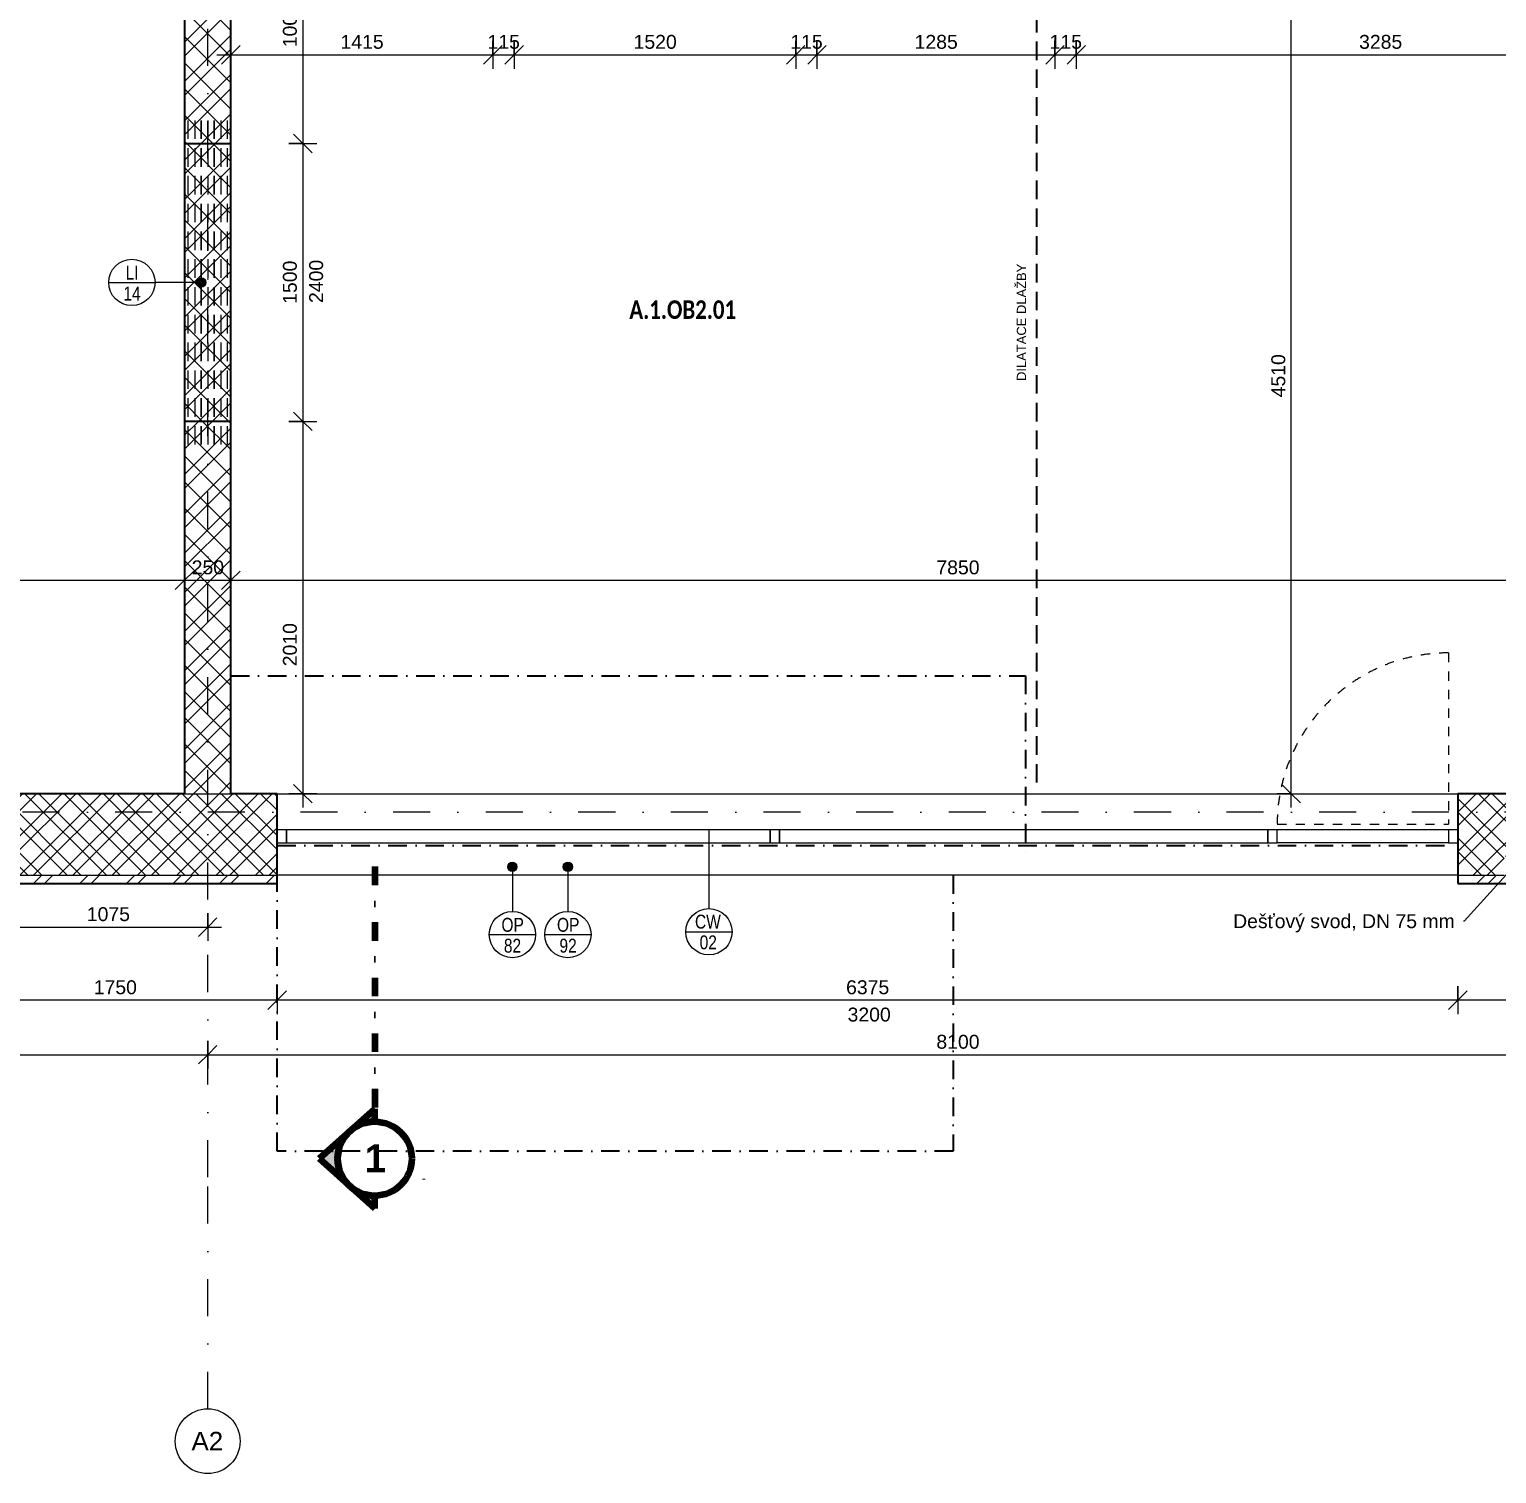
# Model space of a CAD drawing. Header units: millimetres. Extents: x -2616 to 42510, y -3604 to 14792.
# Drawn here: x 7137 to 15060, y -3571 to 4226 of the extents above; entities that cross this region are included whole.
import ezdxf

# ---------------------------------------------------------------- set-up
doc = ezdxf.new("R2010")
doc.units = ezdxf.units.MM
for name, pattern in [('HA_Dash_2mm-S1mm', [100, 50, -50]), ('HA_Dash_3mm-S1mm', [150, 100, -50]), ('HA_DashDot_10mm-S3mm', [500, 200, -150, 0, -150]), ('HA_DashDot_4mm-S1mm', [200, 100, -50, 0, -50]), ('HA_DashDot_6mm-S2mm', [300, 100, -100, 0, -100])]:
    doc.linetypes.add(name, pattern=pattern)
for name, color, linetype, lineweight in [('A-____-____-DIMS', 9, 'Continuous', 5), ('A-____-____-DIMS-50', 9, 'Continuous', 5), ('A-AREA-____-IDEN', 9, 'Continuous', 9), ('A-DETL-____-HDLN', 9, 'HA_Dash_3mm-S1mm', 25), ('A-DOOR-____-OTLN', 9, 'Continuous', 9), ('A-FLOR-____-OVHD', 9, 'HA_DashDot_4mm-S1mm', 25), ('A-GENM-____-HDLN', 9, 'HA_Dash_3mm-S1mm', 9), ('A-GENM-____-IDEN', 9, 'Continuous', 9), ('A-GENM-____-OTLN', 9, 'Continuous', 9), ('A-GLAZ-CURT-MCUT', 9, 'Continuous', 5), ('A-GLAZ-CURT-OTLN', 9, 'Continuous', 5), ('A-GLAZ-CWMG-MCUT', 9, 'Continuous', 5), ('A-GLAZ-CWMG-OTLN', 9, 'Continuous', 5), ('A-WALL-____-IDEN', 9, 'Continuous', 9), ('A-WALL-____-MCUT', 9, 'Continuous', 25), ('A-WALL-____-OTLN', 9, 'Continuous', 9), ('A-WALL-____-PATT', 9, 'Continuous', 25), ('G-____-____-SYMB', 9, 'Continuous', 5), ('G-____-____-TEXT', 9, 'Continuous', 5), ('I-WALL-____-MCUT', 9, 'Continuous', 25), ('S-GRID-____-IDEN', 9, 'Continuous', 9), ('S-GRID-____-OTLN', 9, 'Continuous', 5)]:
    doc.layers.add(name, color=color, linetype=linetype, lineweight=lineweight)
doc.styles.add('Arial', font='arial.ttf', dxfattribs={"height": 100})
doc.styles.add('Arial_1', font='arial.ttf', dxfattribs={"height": 75})
doc.styles.add('Arial_2', font='arial.ttf', dxfattribs={"width": 0.8, "height": 75})
doc.styles.add('Arial_3', font='arial.ttf', dxfattribs={"height": 50})
doc.styles.add('Arial_B', font='arialbd.ttf', dxfattribs={"height": 150})
doc.styles.add('Calibri_B', font='calibrib.ttf', dxfattribs={"width": 0.8, "height": 100})
doc.dimstyles.new('Inner_Dimensions', dxfattribs={"dimscale": 304.8, "dimtxt": 76.519455, "dimasz": 0.328084, "dimexe": 0.246063, "dimexo": 0.0625, "dimgap": 0.032808, "dimtad": 1, "dimdec": 0, "dimzin": 0, "dimdsep": 46, "dimtxsty": 'Arial_1', "dimblk1": 'OBLIQUE', "dimblk2": 'OBLIQUE', "dimsah": 1, "dimcen": 0.09, "dimdle": 0.246063, "dimazin": 0, "dimtfac": 1, "dimtdec": 4, "dimtix": 1, "dimtmove": 0, "dimatfit": 3, "dimfxl": 0.246063, "dimfxlon": 1, "dimtvp": 1, "dimtolj": 1, "dimtzin": 0, "dimlwd": 9, "dimlwe": 9, "dimarcsym": 2})
doc.dimstyles.new('Inner_Dimensions_2', dxfattribs={"dimscale": 304.8, "dimtxt": 76.519455, "dimasz": 0.328084, "dimexe": 0.246063, "dimexo": 0.0625, "dimgap": 0.032808, "dimtad": 1, "dimdec": 0, "dimzin": 0, "dimdsep": 46, "dimtxsty": 'Arial_1', "dimblk1": 'OBLIQUE', "dimblk2": 'OBLIQUE', "dimsah": 1, "dimcen": 0.09, "dimdle": 0.246063, "dimazin": 0, "dimtfac": 1, "dimtdec": 4, "dimtix": 1, "dimtmove": 2, "dimatfit": 3, "dimfxl": 0.246063, "dimfxlon": 1, "dimtvp": 1, "dimtolj": 1, "dimtzin": 0, "dimlwd": 9, "dimlwe": 9, "dimarcsym": 2})
pattern_1 = [(45, (0, 0), (-106.066, 106.066), []), (45, (75, 0), (-106.066, 106.066), []), (315, (0, 0), (70.7107, 70.7107), [])]

# ---------------------------------------------------------------- blocks, each defined once
blk = doc.blocks.new('Systémový panel - Sklo-2012391-DSP_1NP-A')
at = {"layer": 'A-GLAZ-CURT-MCUT'}
for p, q in [((1306.25, 0), (-1306.25, 0)), ((-1306.25, 0), (-1306.25, -70)), ((1306.25, -70), (1306.25, 0)), ((-1306.25, -70), (1306.25, -70))]:
    blk.add_line(p, q, dxfattribs=at)
blk = doc.blocks.new('Obdélníková příčel - 50x70mm EXT-2011740-DSP_1NP-A')
at = {"layer": 'A-GLAZ-CWMG-MCUT'}
for p, q in [((-50, 70), (0, 70)), ((-50, 0), (-50, 70)), ((0, 0), (-50, 0)), ((0, 70), (0, 0))]:
    blk.add_line(p, q, dxfattribs=at)
blk = doc.blocks.new('ABMV_CW_Single_Swing_Generic - Ex_Glass_SKLOPNE-2012392-DSP_1NP-A')
at = {"layer": 'A-DOOR-____-OTLN', "linetype": 'HA_Dash_2mm-S1mm', "lineweight": 5}
for p in [(462.5, 955), (-462.5, 30)]:
    blk.add_line(p, (462.5, 30), dxfattribs=at)
blk.add_arc((462.5, 30), 925, 90, 180, dxfattribs=at)
blk = doc.blocks.new('Obdélníková příčel - 50x70mm EXT-1501721-DSP_1NP-A')
at = {"layer": 'A-GLAZ-CWMG-OTLN'}
for p, q in [((14800, -95), (13875, -95)), ((14800, -165), (13875, -165))]:
    blk.add_line(p, q, dxfattribs=at)
blk = doc.blocks.new('Obdélníková příčel - 50x70mm EXT-2011734-DSP_1NP-A')
at = {"layer": 'A-GLAZ-CWMG-MCUT'}
for p, q in [((-25, 70), (25, 70)), ((-25, 0), (-25, 70)), ((25, 0), (-25, 0)), ((25, 70), (25, 0))]:
    blk.add_line(p, q, dxfattribs=at)
blk = doc.blocks.new('Systémový panel - Sklo-2012393-DSP_1NP-A')
at = {"layer": 'A-GLAZ-CURT-MCUT'}
for p, q in [((1318.75, 0), (-1318.75, 0)), ((-1318.75, 0), (-1318.75, -70)), ((1318.75, -70), (1318.75, 0)), ((-1318.75, -70), (1318.75, -70))]:
    blk.add_line(p, q, dxfattribs=at)
blk = doc.blocks.new('TB_Porotherm KP7_1750mm - TB_Porotherm KP7_1750mm-1974515-DSP_1NP-A')
at = {"layer": 'A-GENM-____-HDLN'}
for p, q in [((-875, 35), (875, 35)), ((-875, 0), (875, 0)), ((875, -35), (-875, -35))]:
    blk.add_line(p, q, dxfattribs=at)
blk = doc.blocks.new('Obdélníková příčel - 50x70mm EXT-2011748-DSP_1NP-A')
at = {"layer": 'A-GLAZ-CWMG-MCUT'}
for p, q in [((0, 70), (-50, 70)), ((-50, 70), (-50, 0)), ((-50, 0), (0, 0)), ((0, 0), (0, 70))]:
    blk.add_line(p, q, dxfattribs=at)
blk = doc.blocks.new('Grid - Radius 3_5mm-353793-DSP_1NP-A')
at = {"layer": 'S-GRID-____-IDEN'}
blk.add_circle((0, 0), 3.5, dxfattribs=at)
blk = doc.blocks.new('DIMBLOCK26-DSP_1NP-A')
at = {"layer": 'A-____-____-DIMS-50', "lineweight": 9}
for p, q in [((13875.6, 4610), (14025.6, 4610)), ((13950.6, 4610), (13875.6, 4610)), ((13950.6, 4610), (13900.6, 4660)), ((13950.6, 25), (13950.6, 4610)), ((13950.6, 4610), (14000.6, 4560)), ((13875.6, 100), (14025.6, 100)), ((13950.6, 100), (13875.6, 100)), ((13950.6, 100), (13900.6, 150)), ((13950.6, 100), (14000.6, 50))]:
    blk.add_line(p, q, dxfattribs=at)
at = {"layer": 'A-____-____-DIMS-50', "color": 0, "lineweight": 9, "insert": (13843.2, 2239.6), "char_height": 75, "width": 276.883, "attachment_point": 1, "rotation": 90, "line_spacing_factor": 0.941778, "style": 'Arial_1'}
blk.add_mtext('4510', dxfattribs=at)
blk = doc.blocks.new('_Oblique')
at = {"color": 0, "linetype": 'ByBlock', "lineweight": -2}
blk.add_line((-0.5, -0.5), (0.5, 0.5), dxfattribs=at)
blk = doc.blocks.new('DIMBLOCK53-DSP_1NP-A')
at = {"layer": 'A-____-____-DIMS-50', "lineweight": 9}
for p, q in [((8613.4, 4685), (8613.4, 3610)), ((8688.4, 4610), (8538.4, 4610)), ((8613.4, 4610), (8563.4, 4660)), ((8613.4, 4610), (8663.4, 4560)), ((8613.4, 4610), (8688.4, 4610)), ((8613.4, 3610), (8563.4, 3660)), ((8538.4, 3610), (8688.4, 3610)), ((8613.4, 3610), (8538.4, 3610)), ((8613.4, 3610), (8663.4, 3560))]:
    blk.add_line(p, q, dxfattribs=at)
at = {"layer": 'A-____-____-DIMS-50', "color": 0, "lineweight": 9, "insert": (8506, 4129.9), "char_height": 75, "width": 276.883, "attachment_point": 1, "rotation": 90, "line_spacing_factor": 0.941778, "style": 'Arial_1'}
blk.add_mtext('1000', dxfattribs=at)
blk = doc.blocks.new('DIMBLOCK54-DSP_1NP-A')
at = {"layer": 'A-____-____-DIMS-50', "lineweight": 9}
for p, q in [((8613.4, 3610), (8563.4, 3660)), ((8538.4, 3610), (8688.4, 3610)), ((8613.4, 3610), (8538.4, 3610)), ((8613.4, 3610), (8613.4, 2110)), ((8613.4, 3610), (8663.4, 3560)), ((8613.4, 2110), (8563.4, 2160)), ((8538.4, 2110), (8688.4, 2110)), ((8613.4, 2110), (8538.4, 2110)), ((8613.4, 2110), (8663.4, 2060))]:
    blk.add_line(p, q, dxfattribs=at)
at = {"layer": 'A-____-____-DIMS-50', "color": 0, "lineweight": 9, "insert": (8506, 2744.6), "char_height": 75, "width": 276.883, "attachment_point": 1, "rotation": 90, "line_spacing_factor": 0.941778, "style": 'Arial_1'}
blk.add_mtext('1500', dxfattribs=at)
blk = doc.blocks.new('DIMBLOCK55-DSP_1NP-A')
at = {"layer": 'A-____-____-DIMS-50', "lineweight": 9}
for p, q in [((8613.4, 2110), (8563.4, 2160)), ((8538.4, 2110), (8688.4, 2110)), ((8613.4, 2110), (8538.4, 2110)), ((8613.4, 2110), (8613.4, 25)), ((8613.4, 2110), (8663.4, 2060)), ((8688.4, 100), (8538.4, 100)), ((8613.4, 100), (8563.4, 150)), ((8613.4, 100), (8663.4, 50)), ((8613.4, 100), (8688.4, 100))]:
    blk.add_line(p, q, dxfattribs=at)
at = {"layer": 'A-____-____-DIMS-50', "color": 0, "lineweight": 9, "insert": (8506, 787.9), "char_height": 75, "width": 276.883, "attachment_point": 1, "rotation": 90, "line_spacing_factor": 0.941778, "style": 'Arial_1'}
blk.add_mtext('2010', dxfattribs=at)
blk = doc.blocks.new('DIMBLOCK91-DSP_1NP-A')
at = {"layer": 'A-____-____-DIMS-50', "lineweight": 9}
for p, q in [((14850, -940), (14850, -1090)), ((14850, -1015), (14850, -940)), ((16600, -940), (16600, -1090)), ((16600, -1015), (16600, -940)), ((14850, -1015), (14800, -1065)), ((14850, -1015), (14900, -965)), ((16600, -1015), (14850, -1015)), ((16600, -1015), (16550, -1065)), ((16600, -1015), (16650, -965))]:
    blk.add_line(p, q, dxfattribs=at)
at = {"layer": 'A-____-____-DIMS-50', "color": 0, "lineweight": 9, "insert": (15609.6, -907.6), "char_height": 75, "width": 276.883, "attachment_point": 1, "line_spacing_factor": 0.941778, "style": 'Arial_1'}
blk.add_mtext('1750', dxfattribs=at)
blk = doc.blocks.new('DIMBLOCK92-DSP_1NP-A')
at = {"layer": 'A-____-____-DIMS-50', "lineweight": 9}
for p, q in [((8475, -940), (8475, -1090)), ((8475, -1015), (8475, -940)), ((14850, -940), (14850, -1090)), ((14850, -1015), (14850, -940)), ((8475, -1015), (8425, -1065)), ((8475, -1015), (8525, -965)), ((14850, -1015), (8475, -1015)), ((14850, -1015), (14800, -1065)), ((14850, -1015), (14900, -965))]:
    blk.add_line(p, q, dxfattribs=at)
at = {"layer": 'A-____-____-DIMS-50', "color": 0, "lineweight": 9, "insert": (11547.1, -907.6), "char_height": 75, "width": 276.883, "attachment_point": 1, "line_spacing_factor": 0.941778, "style": 'Arial_1'}
blk.add_mtext('6375', dxfattribs=at)
blk = doc.blocks.new('DIMBLOCK93-DSP_1NP-A')
at = {"layer": 'A-____-____-DIMS-50', "lineweight": 9}
for p, q in [((6725, -940), (6725, -1090)), ((6725, -1015), (6725, -940)), ((8475, -940), (8475, -1090)), ((8475, -1015), (8475, -940)), ((6725, -1015), (6675, -1065)), ((6725, -1015), (6775, -965)), ((8475, -1015), (6725, -1015)), ((8475, -1015), (8425, -1065)), ((8475, -1015), (8525, -965))]:
    blk.add_line(p, q, dxfattribs=at)
at = {"layer": 'A-____-____-DIMS-50', "color": 0, "lineweight": 9, "insert": (7484.6, -907.6), "char_height": 75, "width": 276.883, "attachment_point": 1, "line_spacing_factor": 0.941778, "style": 'Arial_1'}
blk.add_mtext('1750', dxfattribs=at)
blk = doc.blocks.new('DIMBLOCK115-DSP_1NP-A')
at = {"layer": 'A-____-____-DIMS-50', "lineweight": 9}
for p, q in [((100, 1326.9), (100, 1176.9)), ((100, 1251.9), (100, 1326.9)), ((100, 1251.9), (150, 1301.9)), ((7975, 1326.9), (7975, 1176.9)), ((7975, 1251.9), (7975, 1326.9)), ((7975, 1251.9), (8025, 1301.9)), ((25, 1251.9), (7975, 1251.9)), ((100, 1251.9), (50, 1201.9)), ((7975, 1251.9), (7925, 1201.9))]:
    blk.add_line(p, q, dxfattribs=at)
at = {"layer": 'A-____-____-DIMS-50', "color": 0, "lineweight": 9, "insert": (3922.1, 1359.3), "char_height": 75, "width": 276.883, "attachment_point": 1, "line_spacing_factor": 0.941778, "style": 'Arial_1'}
blk.add_mtext('7875', dxfattribs=at)
blk = doc.blocks.new('DIMBLOCK116-DSP_1NP-A')
at = {"layer": 'A-____-____-DIMS-50', "lineweight": 9}
for p, q in [((7975, 1326.9), (7975, 1176.9)), ((7975, 1251.9), (7975, 1326.9)), ((7975, 1251.9), (8025, 1301.9)), ((8225, 1326.9), (8225, 1176.9)), ((8225, 1251.9), (8225, 1326.9)), ((8225, 1251.9), (8275, 1301.9)), ((7975, 1251.9), (7925, 1201.9)), ((7975, 1251.9), (8225, 1251.9)), ((8225, 1251.9), (8175, 1201.9))]:
    blk.add_line(p, q, dxfattribs=at)
at = {"layer": 'A-____-____-DIMS-50', "color": 0, "lineweight": 9, "insert": (8013.5, 1359.3), "char_height": 75, "width": 207.662, "attachment_point": 1, "line_spacing_factor": 0.941778, "style": 'Arial_1'}
blk.add_mtext('250', dxfattribs=at)
blk = doc.blocks.new('DIMBLOCK117-DSP_1NP-A')
at = {"layer": 'A-____-____-DIMS-50', "lineweight": 9}
for p, q in [((8225, 1326.9), (8225, 1176.9)), ((8225, 1251.9), (8225, 1326.9)), ((8225, 1251.9), (8275, 1301.9)), ((16075, 1326.9), (16075, 1176.9)), ((16075, 1251.9), (16075, 1326.9)), ((16075, 1251.9), (16125, 1301.9)), ((8225, 1251.9), (8175, 1201.9)), ((8225, 1251.9), (16075, 1251.9)), ((16075, 1251.9), (16025, 1201.9))]:
    blk.add_line(p, q, dxfattribs=at)
at = {"layer": 'A-____-____-DIMS-50', "color": 0, "lineweight": 9, "insert": (12034.6, 1359.3), "char_height": 75, "width": 276.883, "attachment_point": 1, "line_spacing_factor": 0.941778, "style": 'Arial_1'}
blk.add_mtext('7850', dxfattribs=at)
blk = doc.blocks.new('HA_TAG_GM_Products - Generic-588599-DSP_1NP-A')
at = {"layer": 'A-GENM-____-IDEN'}
blk.add_line((-2.5, 0), (2.5, 0), dxfattribs=at)
blk.add_circle((0, 0), 2.5, dxfattribs=at)
blk = doc.blocks.new('Section - With Sheet Number-366786-DSP_1NP-A')
at = {"layer": 'G-____-____-SYMB'}
h = blk.add_hatch(color=256, dxfattribs=at)
edge = h.paths.add_edge_path()
edge.add_line((1.37, 0), (0, 0))
edge.add_arc((-4, 0), 4, 0, 180)
edge.add_line((-8, 0), (-9.37, 0))
edge.add_line((-9.37, 0), (-4, 6))
edge.add_line((-4, 6), (1.37, 0))
at = {"layer": 'G-____-____-SYMB', "lineweight": 100}
for p, q in [((-4, 6), (-9.37, 0)), ((1.37, 0), (-4, 6)), ((-9.37, 0), (-8, 0)), ((0, 0), (1.37, 0))]:
    blk.add_line(p, q, dxfattribs=at)
blk.add_circle((-4, 0), 4, dxfattribs=at)
blk.add_arc((-4, 0), 4, 0, 180, dxfattribs=at)
blk = doc.blocks.new('DIMBLOCK159-DSP_1NP-A')
at = {"layer": 'A-____-____-DIMS-50', "lineweight": 9}
for p, q in [((0, -1234.2), (0, -1384.2)), ((0, -1309.2), (0, -1234.2)), ((0, -1309.2), (50, -1259.2)), ((8100, -1234.2), (8100, -1384.2)), ((8100, -1309.2), (8100, -1234.2)), ((8100, -1309.2), (8150, -1259.2)), ((0, -1309.2), (-50, -1359.2)), ((0, -1309.2), (8100, -1309.2)), ((8100, -1309.2), (8050, -1359.2))]:
    blk.add_line(p, q, dxfattribs=at)
at = {"layer": 'A-____-____-DIMS-50', "color": 0, "lineweight": 9, "insert": (3934.6, -1201.9), "char_height": 75, "width": 276.883, "attachment_point": 1, "line_spacing_factor": 0.941778, "style": 'Arial_1'}
blk.add_mtext('8100', dxfattribs=at)
blk = doc.blocks.new('DIMBLOCK160-DSP_1NP-A')
at = {"layer": 'A-____-____-DIMS-50', "lineweight": 9}
for p, q in [((8100, -1234.2), (8100, -1384.2)), ((8100, -1309.2), (8100, -1234.2)), ((8100, -1309.2), (8150, -1259.2)), ((16200, -1234.2), (16200, -1384.2)), ((16200, -1309.2), (16200, -1234.2)), ((16200, -1309.2), (16250, -1259.2)), ((8100, -1309.2), (8050, -1359.2)), ((8100, -1309.2), (16200, -1309.2)), ((16200, -1309.2), (16150, -1359.2))]:
    blk.add_line(p, q, dxfattribs=at)
at = {"layer": 'A-____-____-DIMS-50', "color": 0, "lineweight": 9, "insert": (12034.6, -1201.9), "char_height": 75, "width": 276.883, "attachment_point": 1, "line_spacing_factor": 0.941778, "style": 'Arial_1'}
blk.add_mtext('8100', dxfattribs=at)
blk = doc.blocks.new('HA_TAG_cWA - Default-922888-DSP_1NP-A')
at = {"layer": 'A-WALL-____-IDEN'}
blk.add_line((-2.5, 0), (2.5, 0), dxfattribs=at)
blk.add_circle((0, 0), 2.5, dxfattribs=at)
blk = doc.blocks.new('DIMBLOCK188-DSP_1NP-A')
at = {"layer": 'A-____-____-DIMS-50', "lineweight": 9}
for p, q in [((7025.1, -545.3), (7025.1, -695.3)), ((7025.1, -620.3), (7025.1, -545.3)), ((8100, -545.3), (8100, -695.3)), ((8100, -620.3), (8100, -545.3)), ((6950.1, -620.3), (8175, -620.3)), ((7025.1, -620.3), (6975.1, -670.3)), ((7025.1, -620.3), (7075.1, -570.3)), ((8100, -620.3), (8050, -670.3)), ((8100, -620.3), (8150, -570.3))]:
    blk.add_line(p, q, dxfattribs=at)
at = {"layer": 'A-____-____-DIMS-50', "color": 0, "lineweight": 9, "insert": (7447.2, -512.9), "char_height": 75, "width": 276.883, "attachment_point": 1, "line_spacing_factor": 0.941778, "style": 'Arial_1'}
blk.add_mtext('1075', dxfattribs=at)
blk = doc.blocks.new('DIMBLOCK209-DSP_1NP-A')
at = {"layer": 'A-____-____-DIMS-50', "lineweight": 9}
for p, q in [((8225, 4164.1), (8225, 4014.1)), ((8225, 4089.1), (8225, 4164.1)), ((8225, 4089.1), (8275, 4139.1)), ((9640, 4164.1), (9640, 4014.1)), ((9640, 4089.1), (9640, 4164.1)), ((9640, 4089.1), (9690, 4139.1)), ((8150, 4089.1), (9640, 4089.1)), ((8225, 4089.1), (8175, 4039.1)), ((9640, 4089.1), (9590, 4039.1))]:
    blk.add_line(p, q, dxfattribs=at)
at = {"layer": 'A-____-____-DIMS-50', "color": 0, "lineweight": 9, "insert": (8817.1, 4196.5), "char_height": 75, "width": 276.883, "attachment_point": 1, "line_spacing_factor": 0.941778, "style": 'Arial_1'}
blk.add_mtext('1415', dxfattribs=at)
blk = doc.blocks.new('DIMBLOCK210-DSP_1NP-A')
at = {"layer": 'A-____-____-DIMS-50', "lineweight": 9}
for p, q in [((9640, 4164.1), (9640, 4014.1)), ((9640, 4089.1), (9640, 4164.1)), ((9640, 4089.1), (9690, 4139.1)), ((9755, 4164.1), (9755, 4014.1)), ((9755, 4089.1), (9755, 4164.1)), ((9755, 4089.1), (9805, 4139.1)), ((9640, 4089.1), (9590, 4039.1)), ((9640, 4089.1), (9755, 4089.1)), ((9755, 4089.1), (9705, 4039.1))]:
    blk.add_line(p, q, dxfattribs=at)
at = {"layer": 'A-____-____-DIMS-50', "color": 0, "lineweight": 9, "insert": (9611, 4196.5), "char_height": 75, "width": 207.662, "attachment_point": 1, "line_spacing_factor": 0.941778, "style": 'Arial_1'}
blk.add_mtext('115', dxfattribs=at)
blk = doc.blocks.new('DIMBLOCK211-DSP_1NP-A')
at = {"layer": 'A-____-____-DIMS-50', "lineweight": 9}
for p, q in [((9755, 4164.1), (9755, 4014.1)), ((9755, 4089.1), (9755, 4164.1)), ((9755, 4089.1), (9805, 4139.1)), ((11275, 4164.1), (11275, 4014.1)), ((11275, 4089.1), (11275, 4164.1)), ((11275, 4089.1), (11325, 4139.1)), ((9755, 4089.1), (9705, 4039.1)), ((9755, 4089.1), (11275, 4089.1)), ((11275, 4089.1), (11225, 4039.1))]:
    blk.add_line(p, q, dxfattribs=at)
at = {"layer": 'A-____-____-DIMS-50', "color": 0, "lineweight": 9, "insert": (10399.6, 4196.5), "char_height": 75, "width": 276.883, "attachment_point": 1, "line_spacing_factor": 0.941778, "style": 'Arial_1'}
blk.add_mtext('1520', dxfattribs=at)
blk = doc.blocks.new('DIMBLOCK212-DSP_1NP-A')
at = {"layer": 'A-____-____-DIMS-50', "lineweight": 9}
for p, q in [((11275, 4164.1), (11275, 4014.1)), ((11275, 4089.1), (11275, 4164.1)), ((11275, 4089.1), (11325, 4139.1)), ((11390, 4164.1), (11390, 4014.1)), ((11390, 4089.1), (11390, 4164.1)), ((11390, 4089.1), (11440, 4139.1)), ((11275, 4089.1), (11225, 4039.1)), ((11275, 4089.1), (11390, 4089.1)), ((11390, 4089.1), (11340, 4039.1))]:
    blk.add_line(p, q, dxfattribs=at)
at = {"layer": 'A-____-____-DIMS-50', "color": 0, "lineweight": 9, "insert": (11246, 4196.5), "char_height": 75, "width": 207.662, "attachment_point": 1, "line_spacing_factor": 0.941778, "style": 'Arial_1'}
blk.add_mtext('115', dxfattribs=at)
blk = doc.blocks.new('DIMBLOCK213-DSP_1NP-A')
at = {"layer": 'A-____-____-DIMS-50', "lineweight": 9}
for p, q in [((11390, 4164.1), (11390, 4014.1)), ((11390, 4089.1), (11390, 4164.1)), ((11390, 4089.1), (11440, 4139.1)), ((12675, 4164.1), (12675, 4014.1)), ((12675, 4089.1), (12675, 4164.1)), ((12675, 4089.1), (12725, 4139.1)), ((11390, 4089.1), (11340, 4039.1)), ((11390, 4089.1), (12675, 4089.1)), ((12675, 4089.1), (12625, 4039.1))]:
    blk.add_line(p, q, dxfattribs=at)
at = {"layer": 'A-____-____-DIMS-50', "color": 0, "lineweight": 9, "insert": (11917.1, 4196.5), "char_height": 75, "width": 276.883, "attachment_point": 1, "line_spacing_factor": 0.941778, "style": 'Arial_1'}
blk.add_mtext('1285', dxfattribs=at)
blk = doc.blocks.new('DIMBLOCK214-DSP_1NP-A')
at = {"layer": 'A-____-____-DIMS-50', "lineweight": 9}
for p, q in [((12675, 4164.1), (12675, 4014.1)), ((12675, 4089.1), (12675, 4164.1)), ((12675, 4089.1), (12725, 4139.1)), ((12790, 4164.1), (12790, 4014.1)), ((12790, 4089.1), (12790, 4164.1)), ((12790, 4089.1), (12840, 4139.1)), ((12675, 4089.1), (12625, 4039.1)), ((12675, 4089.1), (12790, 4089.1)), ((12790, 4089.1), (12740, 4039.1))]:
    blk.add_line(p, q, dxfattribs=at)
at = {"layer": 'A-____-____-DIMS-50', "color": 0, "lineweight": 9, "insert": (12646, 4196.5), "char_height": 75, "width": 207.662, "attachment_point": 1, "line_spacing_factor": 0.941778, "style": 'Arial_1'}
blk.add_mtext('115', dxfattribs=at)
blk = doc.blocks.new('DIMBLOCK215-DSP_1NP-A')
at = {"layer": 'A-____-____-DIMS-50', "lineweight": 9}
for p, q in [((12790, 4164.1), (12790, 4014.1)), ((12790, 4089.1), (12790, 4164.1)), ((12790, 4089.1), (12840, 4139.1)), ((16075, 4164.1), (16075, 4014.1)), ((16075, 4089.1), (16075, 4164.1)), ((16075, 4089.1), (16125, 4139.1)), ((12790, 4089.1), (12740, 4039.1)), ((12790, 4089.1), (16075, 4089.1)), ((16075, 4089.1), (16025, 4039.1))]:
    blk.add_line(p, q, dxfattribs=at)
at = {"layer": 'A-____-____-DIMS-50', "color": 0, "lineweight": 9, "insert": (14317.1, 4196.5), "char_height": 75, "width": 276.883, "attachment_point": 1, "line_spacing_factor": 0.941778, "style": 'Arial_1'}
blk.add_mtext('3285', dxfattribs=at)

msp = doc.modelspace()

# ---------------------------------------------------------------- hatches: boundary and pattern name
at = {"layer": 'A-GENM-____-IDEN'}
h = msp.add_hatch(color=256, dxfattribs=at)
edge = h.paths.add_edge_path()
edge.add_arc((8065, 2860), 25, 0, 360)
h = msp.add_hatch(color=256, dxfattribs=at)
edge = h.paths.add_edge_path()
edge.add_arc((9745, -294.7), 25, 0, 360)
h = msp.add_hatch(color=256, dxfattribs=at)
edge = h.paths.add_edge_path()
edge.add_arc((10045, -294.7), 25, 0, 360)
at = {"layer": 'A-WALL-____-PATT', "lineweight": 5}
h = msp.add_hatch(dxfattribs=at)
h.set_pattern_fill('FP_2', color=256, style=0, pattern_type=2)
h.set_pattern_definition(pattern_1)
h.paths.add_polyline_path([(8225, 100), (8225, 2110), (7975, 2110), (7975, 100)])
h.paths.add_polyline_path([(8225, 3610), (8225, 7445), (7975, 7445), (7975, 3610)])
h.paths.add_polyline_path([(7975, 8445), (8225, 8445), (8225, 11550), (7975, 11550), (7975, 9367.7)])
h = msp.add_hatch(dxfattribs=at)
h.set_pattern_fill('FP_2', color=256, style=0, pattern_type=2)
h.set_pattern_definition(pattern_1)
h.paths.add_polyline_path([(8225, 2110), (8225, 3610), (7975, 3610), (7975, 2110)])
h = msp.add_hatch(dxfattribs=at)
h.set_pattern_fill('FP_1', color=256, style=0, pattern_type=2)
h.set_pattern_definition([(45, (0, 0), (-106.066, 106.066), []), (45, (75, 0), (-106.066, 106.066), []), (315, (0, 0), (106.066, 106.066), []), (315, (75, 0), (106.066, 106.066), [])])
h.paths.add_polyline_path([(600, -340), (600, 100), (100, 100), (100, -240), (199.8, -240), (199.8, -340)])
h.paths.add_polyline_path([(6975.1, -340), (6975.1, -240), (7075.1, -240), (7075.1, -340), (8475, -340), (8475, 100), (6725, 100), (6725, -340)])
h.paths.add_polyline_path([(15099.8, -340), (15099.8, -240.1), (15199.8, -240.1), (15199.8, -340), (16600, -340), (16600, 100), (14850, 100), (14850, -340)])
h.paths.add_polyline_path([(21099.9, -340), (21099.9, -240.1), (21199.9, -240.1), (21199.9, -340), (21752.6, -340), (21864.8, 100), (20850, 100), (20850, -340)])
h = msp.add_hatch(dxfattribs=at)
h.set_pattern_fill('FP_4', color=256, style=0, pattern_type=2)
h.set_pattern_definition([(45, (0, 0), (-125.7236, 125.7236), []), (45, (0, 190.5), (-125.7236, 125.7236), [])])
h.paths.add_polyline_path([(6725, -385), (8475, -385), (8475, -340), (6725, -340)])
h.paths.add_polyline_path([(-385, -385), (600, -385), (600, -340), (-340, -340)])
h.paths.add_polyline_path([(21787.6, -385), (21752.6, -340), (20850, -340), (20850, -385), (21199.9, -385)])
h.paths.add_polyline_path([(16600, -385), (16600, -340), (14850, -340), (14850, -385), (15199.8, -385)])

# ---------------------------------------------------------------- linework, layer by layer
at = {"layer": 'A-DETL-____-HDLN'}
msp.add_line((12575, 4610), (12575, 110), dxfattribs=at)
at = {"layer": 'A-FLOR-____-OVHD'}
for p, q in [((8225, 736.7), (12515, 736.7)), ((12515, 736.7), (12515, -260)), ((8475, -180), (14850, -180)), ((8475, -1830), (8475, -340)), ((12125, -340), (12125, -1830)), ((12125, -1830), (8475, -1830))]:
    msp.add_line(p, q, dxfattribs=at)
at = {"layer": 'A-GENM-____-IDEN'}
for p, q in [((8065, 2860), (7815.4, 2860)), ((9745, -294.7), (9745, -535.7)), ((10045, -294.7), (10045, -535.7))]:
    msp.add_line(p, q, dxfattribs=at)
for centre in [(8065, 2860), (9745, -294.7), (10045, -294.7)]:
    msp.add_circle(centre, 25, dxfattribs=at)
at = {"layer": 'A-WALL-____-IDEN'}
msp.add_line((10806.7, -95), (10806.7, -520.7), dxfattribs=at)
at = {"layer": 'A-WALL-____-MCUT'}
for p, q in [((7975, 100), (6725, 100)), ((8475, 100), (8225, 100)), ((8475, -385), (8475, 100)), ((16075, 100), (14850, 100)), ((14850, 100), (14850, -385)), ((6725, -385), (8475, -385)), ((14850, -385), (16600, -385))]:
    msp.add_line(p, q, dxfattribs=at)
at = {"layer": 'A-WALL-____-MCUT', "lineweight": 9}
for p, q in [((7975, 100), (8225, 100)), ((7075.1, -340), (8475, -340)), ((14850, -340), (15099.8, -340))]:
    msp.add_line(p, q, dxfattribs=at)
at = {"layer": 'A-WALL-____-OTLN'}
for p, q in [((8475, 100), (14850, 100)), ((14850, -340), (8475, -340))]:
    msp.add_line(p, q, dxfattribs=at)
at = {"layer": 'G-____-____-SYMB', "linetype": 'HA_DashDot_6mm-S2mm', "lineweight": 100}
msp.add_line((9001.6, -293.9), (9001.6, -1670.4), dxfattribs=at)
at = {"layer": 'G-____-____-TEXT', "color": 250, "lineweight": 9}
for p, q in [((15146.6, -299.1), (14884, -588.4)), ((14884, -588.4), (14880.9, -588.4))]:
    msp.add_line(p, q, dxfattribs=at)
at = {"layer": 'I-WALL-____-MCUT'}
for p, q in [((7975, 7445), (7975, 100)), ((8225, 100), (8225, 4610)), ((7975, 3610), (8225, 3610)), ((8225, 2110), (7975, 2110))]:
    msp.add_line(p, q, dxfattribs=at)
at = {"layer": 'S-GRID-____-OTLN', "linetype": 'HA_DashDot_10mm-S3mm', "lineweight": 9}
for p, q in [((8100, -1971.1), (8100, 12654.3)), ((24303.9, 0), (-1016, 0)), ((8100, -3221.1), (8100, -1971.1))]:
    msp.add_line(p, q, dxfattribs=at)

# ---------------------------------------------------------------- block references
at = {"layer": 'A-DOOR-____-OTLN'}
msp.add_blockref('ABMV_CW_Single_Swing_Generic - Ex_Glass_SKLOPNE-2012392-DSP_1NP-A', (14337.5, -95), dxfattribs=at)
at = {"layer": 'A-GENM-____-IDEN', "xscale": 49.99999999999998, "yscale": 49.99999999999998, "zscale": 49.99999999999998}
for p in [(7690.4, 2860), (9745, -660.7), (10045, -660.7)]:
    msp.add_blockref('HA_TAG_GM_Products - Generic-588599-DSP_1NP-A', p, dxfattribs=at)
at = {"layer": 'A-GENM-____-OTLN', "rotation": 270.0000000000001}
for p in [(8030, 2860), (8100, 2860), (8170, 2860)]:
    msp.add_blockref('TB_Porotherm KP7_1750mm - TB_Porotherm KP7_1750mm-1974515-DSP_1NP-A', p, dxfattribs=at)
at = {"layer": 'A-GLAZ-CURT-OTLN'}
for name, p in [('Systémový panel - Sklo-2012391-DSP_1NP-A', (9831.3, -95)), ('Systémový panel - Sklo-2012393-DSP_1NP-A', (12506.3, -95))]:
    msp.add_blockref(name, p, dxfattribs=at)
at = {"layer": 'A-GLAZ-CWMG-OTLN', "rotation": 180}
msp.add_blockref('Obdélníková příčel - 50x70mm EXT-2011748-DSP_1NP-A', (8475, -95), dxfattribs=at)
at = {"layer": 'A-GLAZ-CWMG-OTLN', "extrusion": (0, 0, -1), "rotation": 180}
for name, p in [('Obdélníková příčel - 50x70mm EXT-2011734-DSP_1NP-A', (-11162.5, -95)), ('Obdélníková příčel - 50x70mm EXT-2011734-DSP_1NP-A', (-13850, -95)), ('Obdélníková příčel - 50x70mm EXT-2011740-DSP_1NP-A', (-14850, -95))]:
    msp.add_blockref(name, p, dxfattribs=at)
at = {"layer": 'A-GLAZ-CWMG-OTLN'}
msp.add_blockref('Obdélníková příčel - 50x70mm EXT-1501721-DSP_1NP-A', (0, 0), dxfattribs=at)
at = {"layer": 'A-WALL-____-IDEN', "xscale": 49.99999999999998, "yscale": 49.99999999999998, "zscale": 49.99999999999998}
msp.add_blockref('HA_TAG_cWA - Default-922888-DSP_1NP-A', (10806.7, -645.7), dxfattribs=at)
at = {"layer": 'G-____-____-SYMB', "lineweight": 100, "xscale": 49.99999999999998, "yscale": 49.99999999999998, "zscale": 49.99999999999998, "rotation": 89.99999999999947}
msp.add_blockref('Section - With Sheet Number-366786-DSP_1NP-A', (9001.6, -1670.4), dxfattribs=at)
at = {"layer": 'S-GRID-____-IDEN', "xscale": 49.99999999999998, "yscale": 49.99999999999998, "zscale": 49.99999999999998}
msp.add_blockref('Grid - Radius 3_5mm-353793-DSP_1NP-A', (8100, -3396.1), dxfattribs=at)

# ---------------------------------------------------------------- texts
at = {"layer": 'A-AREA-____-IDEN', "lineweight": 5, "insert": (10376.6, 2763.5), "char_height": 100, "width": 715.105, "attachment_point": 1, "style": 'Calibri_B'}
msp.add_mtext('A.1.OB2.01', dxfattribs=at)
at = {"layer": 'A-GENM-____-IDEN', "lineweight": 5, "char_height": 75, "attachment_point": 1, "style": 'Arial_2'}
for s, insert, width in [('LI', (7656.6, 2950.1), 86.582), ('14', (7644.6, 2837.4), 115.443), ('OP', (9686, -570.6), 147.51), ('OP', (9986, -570.6), 147.51), ('82', (9699.2, -683.3), 115.443), ('92', (9999.2, -683.3), 115.443)]:
    msp.add_mtext(s, dxfattribs=dict(at, insert=insert, width=width))
at = {"layer": 'A-WALL-____-IDEN', "lineweight": 5, "insert": (8647.8, 2749.1), "char_height": 75, "width": 288.607, "attachment_point": 1, "rotation": 90, "style": 'Arial_1'}
msp.add_mtext('2400', dxfattribs=at)
at = {"layer": 'A-WALL-____-IDEN', "lineweight": 5, "char_height": 75, "attachment_point": 1}
for s, insert, width, style in [('CW', (10731.1, -553.4), 176.371, 'Arial_2'), ('02', (10756.3, -665.2), 115.443, 'Arial_2'), ('3200', (11555.1, -1055), 288.607, 'Arial_1')]:
    msp.add_mtext(s, dxfattribs=dict(at, insert=insert, width=width, style=style))
at = {"layer": 'G-____-____-SYMB', "attachment_point": 1}
for s, insert, char_height, width, style in [('\\fArial|b1|i0|c0|p34|;1', (8947.5, -1793.7), 150, 144.304, 'Arial_B'), ('-', (9255.1, -1950.7), 50, 28.059, 'Arial_3')]:
    msp.add_mtext(s, dxfattribs=dict(at, insert=insert, char_height=char_height, width=width, style=style))
at = {"layer": 'G-____-____-TEXT', "color": 7, "lineweight": 9, "insert": (12468.9, 2328.4), "char_height": 50, "width": 749.578, "attachment_point": 1, "rotation": 90, "style": 'Arial_3'}
msp.add_mtext('DILATACE DLAŽBY', dxfattribs=at)
at = {"layer": 'G-____-____-TEXT', "color": 7, "lineweight": 9, "char_height": 75, "attachment_point": 1, "style": 'Arial_1'}
for s, insert, width in [('Deš', (13637, -550.9), 224.472), ('ťový svod, DN 75 mm', (13822.2, -550.9), 1222.573)]:
    msp.add_mtext(s, dxfattribs=dict(at, insert=insert, width=width))
at = {"layer": 'S-GRID-____-IDEN', "lineweight": 5, "insert": (8012.6, -3345.4), "char_height": 100, "width": 212.447, "attachment_point": 1, "style": 'Arial'}
msp.add_mtext('A2', dxfattribs=at)

# ---------------------------------------------------------------- dimensions: what is measured, and where the dimension line sits
at = {"layer": 'A-____-____-DIMS', "lineweight": 9}
for base, p1, p2, override, picture, middle in [((8613.4, 3610), (8688.4, 4610), (8538.4, 3610), {"dimpost": '<>', "dimfxl": 1011.187421}, 'DIMBLOCK53-DSP_1NP-A', (8556, 4268.4)), ((8613.4, 100), (8538.4, 2110), (8688.4, 100), {"dimpost": '<>', "dimfxl": 2015.589244}, 'DIMBLOCK55-DSP_1NP-A', (8556, 926.3))]:
    dim = msp.add_linear_dim(base=base, p1=p1, p2=p2, angle=90, dimstyle='Inner_Dimensions_2', override=override, dxfattribs=at)
    dim.commit()
    dim.dimension.update_dxf_attribs({"geometry": picture, "text_midpoint": middle, "dimtype": 160, "text_rotation": 90})
for base, p1, p2, override, picture, middle in [((13950.6, 4610), (13875.6, 100), (13875.6, 4610), {"dimpost": '<>', "dimfxl": 4510}, 'DIMBLOCK26-DSP_1NP-A', (13902.3, 2355)), ((8613.4, 2110), (8538.4, 3610), (8538.4, 2110), {"dimpost": '<>', "dimfxl": 1500}, 'DIMBLOCK54-DSP_1NP-A', (8565.1, 2860))]:
    dim = msp.add_linear_dim(base=base, p1=p1, p2=p2, angle=90, dimstyle='Inner_Dimensions', override=override, dxfattribs=at)
    dim.commit()
    dim.dimension.update_dxf_attribs({"geometry": picture, "text_midpoint": middle})
for base, p1, p2, override, picture, middle in [((9640, 4089.1), (8225, 4164.1), (9640, 4164.1), {"dimpost": '<>', "dimfxl": 1415}, 'DIMBLOCK209-DSP_1NP-A', (8932.5, 4137.4)), ((9755, 4089.1), (9640, 4164.1), (9755, 4164.1), {"dimpost": '<>', "dimfxl": 115}, 'DIMBLOCK210-DSP_1NP-A', (9697.5, 4137.4)), ((11275, 4089.1), (9755, 4164.1), (11275, 4164.1), {"dimpost": '<>', "dimfxl": 1520}, 'DIMBLOCK211-DSP_1NP-A', (10515, 4137.4)), ((11390, 4089.1), (11275, 4164.1), (11390, 4164.1), {"dimpost": '<>', "dimfxl": 115}, 'DIMBLOCK212-DSP_1NP-A', (11332.5, 4137.4)), ((12675, 4089.1), (11390, 4164.1), (12675, 4164.1), {"dimpost": '<>', "dimfxl": 1285}, 'DIMBLOCK213-DSP_1NP-A', (12032.5, 4137.4)), ((12790, 4089.1), (12675, 4164.1), (12790, 4164.1), {"dimpost": '<>', "dimfxl": 115}, 'DIMBLOCK214-DSP_1NP-A', (12732.5, 4137.4)), ((16075, 4089.1), (12790, 4164.1), (16075, 4164.1), {"dimpost": '<>', "dimfxl": 3285}, 'DIMBLOCK215-DSP_1NP-A', (14432.5, 4137.4)), ((7975, 1251.9), (100, 1326.9), (7975, 1326.9), {"dimpost": '<>', "dimfxl": 7875}, 'DIMBLOCK115-DSP_1NP-A', (4037.5, 1300.2)), ((8225, 1251.9), (7975, 1326.9), (8225, 1326.9), {"dimpost": '<>', "dimfxl": 250}, 'DIMBLOCK116-DSP_1NP-A', (8100, 1300.2)), ((16075, 1251.9), (8225, 1326.9), (16075, 1326.9), {"dimpost": '<>', "dimfxl": 7850}, 'DIMBLOCK117-DSP_1NP-A', (12150, 1300.2)), ((8100, -620.3), (7025.1, -545.3), (8100, -545.3), {"dimpost": '<>', "dimfxl": 1074.898287}, 'DIMBLOCK188-DSP_1NP-A', (7562.6, -572)), ((6725, -1015), (8475, -940), (6725, -940), {"dimpost": '<>', "dimfxl": 1750}, 'DIMBLOCK93-DSP_1NP-A', (7600, -966.7)), ((8475, -1015), (14850, -940), (8475, -940), {"dimpost": '<>', "dimfxl": 6375}, 'DIMBLOCK92-DSP_1NP-A', (11662.5, -966.7)), ((14850, -1015), (16600, -940), (14850, -940), {"dimpost": '<>', "dimfxl": 1750}, 'DIMBLOCK91-DSP_1NP-A', (15725, -966.7)), ((8100, -1309.2), (0, -1234.2), (8100, -1234.2), {"dimpost": '<>', "dimfxl": 8100}, 'DIMBLOCK159-DSP_1NP-A', (4050, -1260.9)), ((16200, -1309.2), (8100, -1234.2), (16200, -1234.2), {"dimpost": '<>', "dimfxl": 8100}, 'DIMBLOCK160-DSP_1NP-A', (12150, -1260.9))]:
    dim = msp.add_linear_dim(base=base, p1=p1, p2=p2, dimstyle='Inner_Dimensions', override=override, dxfattribs=at)
    dim.commit()
    dim.dimension.update_dxf_attribs({"geometry": picture, "text_midpoint": middle})

doc.saveas('drawing.dxf')
